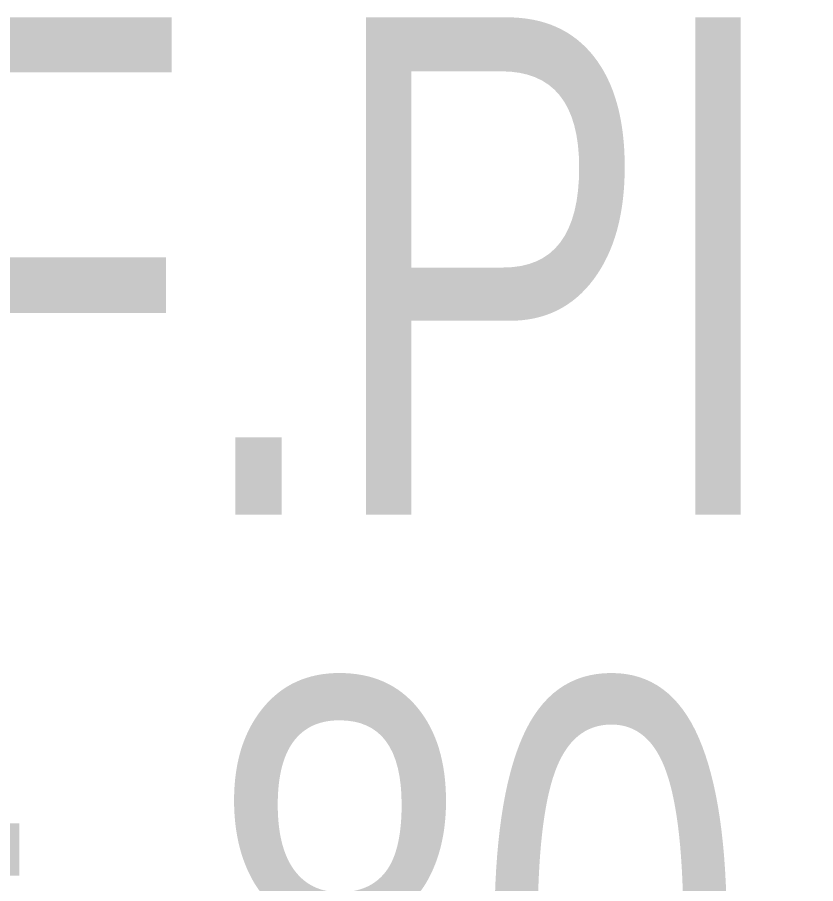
# Model space of a CAD drawing. Header units: millimetres. Extents: x -160614 to 59925, y -157025 to 0.
# Drawn here: x -29952.8 to -29792.2, y -109594.7 to -109420.5 of the extents above; entities that cross this region are included whole.
import ezdxf
from ezdxf import colors
from ezdxf.entities.mleader import LeaderData, LeaderLine
from ezdxf.math import Vec2, Vec3

# ---------------------------------------------------------------- set-up
doc = ezdxf.new("R2010")
doc.units = ezdxf.units.MM
doc.header["$LTSCALE"] = 8
doc.layers.get('0').update_dxf_attribs({"color": 9, "lineweight": 5})
doc.layers.add('A-EXH', color=1, linetype='Continuous')
doc.layers.add('M-TEXT-RP', color=7, linetype='Continuous')
doc.layers.get('0').off()
doc.layers.get('0').freeze()
doc.styles.add('LEROY100', font='arial.ttf', dxfattribs={"width": 0.7})

# ---------------------------------------------------------------- blocks, each defined once
blk = doc.blocks.new('_Origin')
at = {"color": 0, "linetype": 'ByBlock', "lineweight": -2}
blk.add_line((0, 0), (-1, 0), dxfattribs=at)
blk.add_circle((0, 0), 0.5, dxfattribs=at)
blk = doc.blocks.new('HVACFF')
at = {"layer": 'M-TEXT-RP', "lineweight": 15}
ml = blk.add_multileader_mtext('Standard', dxfattribs=at)
ml.set_content('\\A1;REF.PIPE{\\H0.99997x;\\P\\A0;\\H1.00003x;\\C1;I.L=-80}', color=256, style='LEROY100')
ml.set_leader_properties()
ml.set_arrow_properties(name='ORIGIN')
ml.build(insert=Vec2(0, 0))
ml.multileader.update_dxf_attribs({"text_left_attachment_type": 2, "text_right_attachment_type": 2, "dogleg_length": 277.49, "arrow_head_size": 50})
ctx = ml.context
ctx.base_point, ctx.char_height, ctx.arrow_head_size, ctx.landing_gap_size, ctx.plane_origin = Vec3(-30133.39, -109538.19), 100, 50, 20, Vec3(-29149.77, -106010.78)
ctx.left_attachment, ctx.right_attachment = 2, 2
notes = []
notes.append((ctx, [(1, (1, 1, 0), (-29586.39, -109538.19), (-1, 0), 74.34, [(0, [(-29021.21, -109917.4)], 0, [])])]))
ctx.mtext.insert, ctx.mtext.width, ctx.mtext.line_spacing_factor, ctx.mtext.flow_direction = Vec3(-30113.39, -109420.46), 43.9836, 0.8, 5
ml = blk.add_multileader_mtext('Standard', dxfattribs=at)
ml.set_content('\\A1;REF.PIPE{\\H0.99997x;\\P\\A0;\\H1.00003x;\\C1;I.L=-80}', color=256, style='LEROY100')
ml.set_leader_properties()
ml.set_arrow_properties(name='ORIGIN')
ml.build(insert=Vec2(0, 0))
ml.multileader.update_dxf_attribs({"text_left_attachment_type": 2, "text_right_attachment_type": 2, "dogleg_length": 277.49, "arrow_head_size": 50})
ctx = ml.context
ctx.base_point, ctx.char_height, ctx.arrow_head_size, ctx.landing_gap_size, ctx.plane_origin = Vec3(-30133.39, -109538.19), 100, 50, 20, Vec3(-29149.77, -106010.78)
ctx.left_attachment, ctx.right_attachment = 2, 2
notes.append((ctx, [(1, (1, 1, 0), (-29586.39, -109538.19), (-1, 0), 74.34, [(0, [(-29021.21, -109917.4)], 0, [])])]))
ctx.mtext.insert, ctx.mtext.width, ctx.mtext.line_spacing_factor, ctx.mtext.flow_direction = Vec3(-30113.39, -109420.46), 43.9836, 0.8, 5
for ctx, leaders in notes:
    for number, flags, end, landing, length, lines in leaders:
        leader = LeaderData()
        leader.index, (leader.has_last_leader_line, leader.has_dogleg_vector, leader.attachment_direction) = number, flags
        leader.last_leader_point, leader.dogleg_vector, leader.dogleg_length = Vec3(end), Vec3(landing), length
        for number, points, colour, breaks in lines:
            line = LeaderLine()
            line.index, line.vertices, line.color, line.breaks = number, Vec3.list(points), colors.encode_raw_color(colour), breaks
            leader.lines.append(line)
        ctx.leaders.append(leader)

msp = doc.modelspace()

# ---------------------------------------------------------------- block references
at = {"layer": 'A-EXH'}
msp.add_blockref('HVACFF', (0, 0), dxfattribs=at)

doc.saveas('drawing.dxf')
